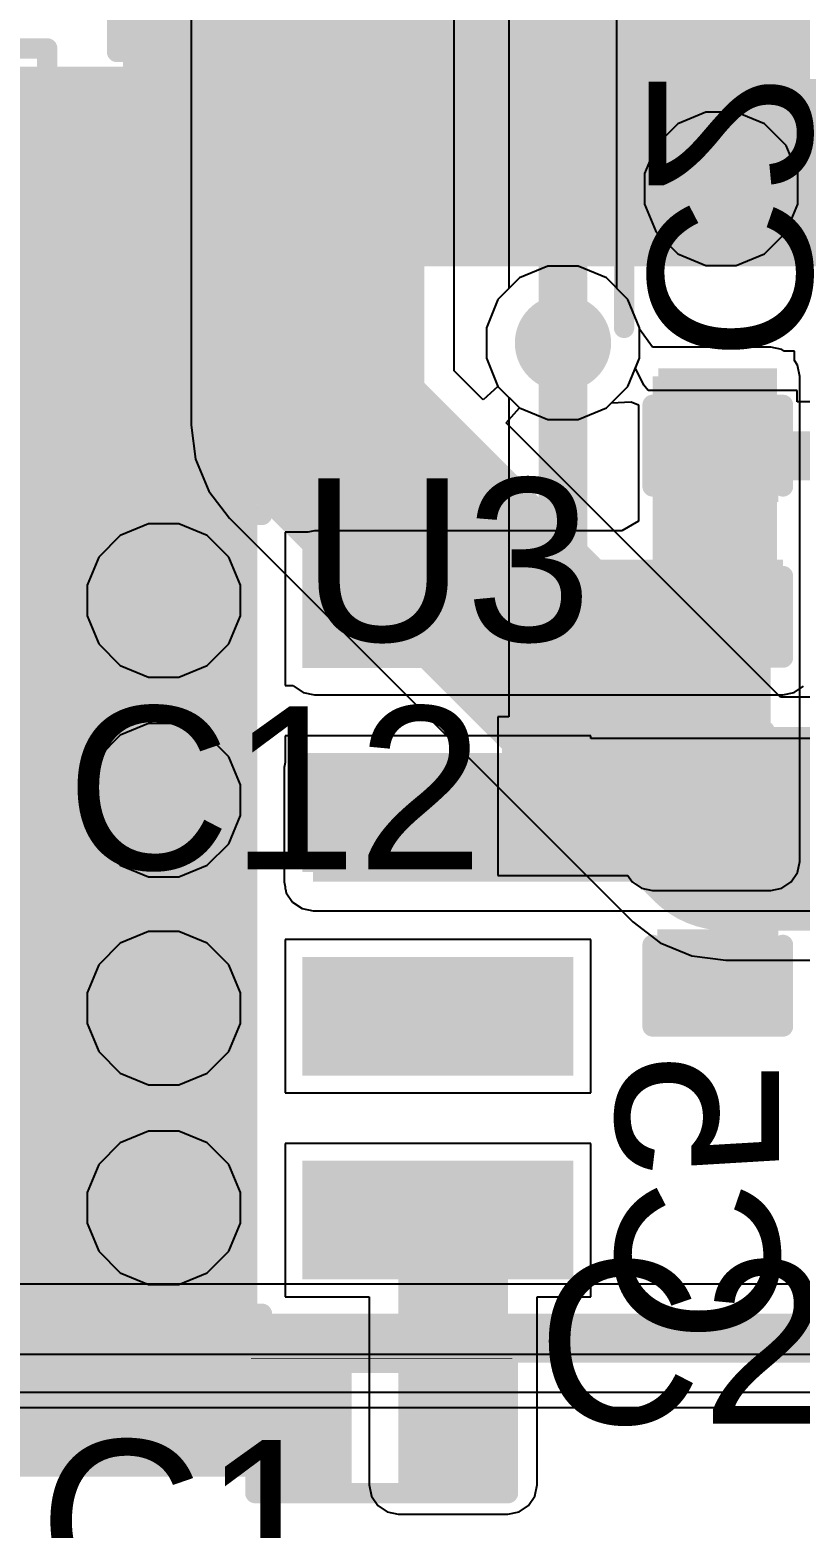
# Model space of a CAD drawing. Header units: inches. Extents: x 0 to 5376, y 0 to 5416.
# Drawn here: x 10.04 to 14.84, y 21.73 to 31.06 of the extents above; entities that cross this region are included whole.
import ezdxf

# ---------------------------------------------------------------- set-up
doc = ezdxf.new("R2010")
doc.units = ezdxf.units.IN
for name, color, linetype in [('Bottom Layer', 5, 'Continuous'), ('Bottom Overlay', 54, 'Continuous'), ('Bottom Paste', 16, 'Continuous'), ('Bottom Solder', 6, 'Continuous'), ('Layer 1', 16, 'Continuous'), ('Layer 2', 76, 'Continuous'), ('Top Layer', 1, 'Continuous'), ('Top Overlay', 2, 'Continuous'), ('Top Paste', 8, 'Continuous'), ('Top Solder', 216, 'Continuous'), ('Via Holes', 16, 'Continuous')]:
    doc.layers.add(name, color=color, linetype=linetype)
doc.styles.add('Arial', font='', dxfattribs={"height": 0.2})
doc.styles.get('Arial').set_extended_font_data('Arial')

msp = doc.modelspace()

# ---------------------------------------------------------------- hatches: boundary and pattern name
at = {"layer": 'Bottom Layer'}
for points in [[(11.4554, 30.8356), (8.382, 30.8356), (8.382, 22.0472), (11.4554, 22.0472)], [(8.8338, 30.441), (11.3338, 30.441), (11.3338, 28.741), (8.8338, 28.741)], [(14.6431, 28.1813), (14.0081, 28.1813), (14.0081, 28.6385), (14.6431, 28.6385)], [(13.3556, 27.1574), (11.8056, 27.1574), (11.8056, 27.7574), (13.3556, 27.7574)], [(14.732, 27.1018), (14.732, 27.7622), (11.811, 27.7622), (11.811, 27.1018)], [(14.6431, 27.2415), (14.0081, 27.2415), (14.0081, 27.6987), (14.6431, 27.6987)], [(11.0241, 24.4089), (8.7371, 24.4089), (8.7371, 26.6959), (11.0241, 26.6959)], [(17.8562, 25.7556), (17.8562, 26.4668), (11.8029, 26.4668), (11.8029, 25.7556)], [(13.3556, 25.8874), (11.8056, 25.8874), (11.8056, 26.4874), (13.3556, 26.4874)], [(14.0081, 26.3398), (14.6431, 26.3398), (14.6431, 25.8826), (14.0081, 25.8826)], [(14.0081, 25.4), (14.6431, 25.4), (14.6431, 24.9428), (14.0081, 24.9428)], [(13.3556, 24.6174), (11.8056, 24.6174), (11.8056, 25.2174), (13.3556, 25.2174)], [(13.3556, 23.3474), (11.8056, 23.3474), (11.8056, 23.9474), (13.3556, 23.9474)], [(13.0175, 23.886), (12.3338, 23.886), (12.3338, 21.9964), (13.0175, 21.9964)], [(12.0142, 22.7584), (10.922, 22.7584), (10.922, 22.0472), (12.0142, 22.0472)], [(11.9888, 22.6695), (11.9888, 22.0345), (11.5316, 22.0345), (11.5316, 22.6695)], [(12.9286, 22.6695), (12.9286, 22.0345), (12.4714, 22.0345), (12.4714, 22.6695)]]:
    msp.add_hatch(color=5, dxfattribs=at).paths.add_polyline_path(points)
h = msp.add_hatch(color=5, dxfattribs=at)
edge = h.paths.add_edge_path()
edge.add_arc((14.3462, 30.0736), 0.3, 0, 360)
h = msp.add_hatch(color=5, dxfattribs=at)
edge = h.paths.add_edge_path()
edge.add_arc((13.3604, 29.1132), 0.3, 0, 360)
h = msp.add_hatch(color=5, dxfattribs=at)
edge = h.paths.add_edge_path()
edge.add_arc((10.8712, 27.5082), 0.3, 0, 360)
h = msp.add_hatch(color=5, dxfattribs=at)
edge = h.paths.add_edge_path()
edge.add_arc((10.8712, 26.2636), 0.3, 0, 360)
h = msp.add_hatch(color=5, dxfattribs=at)
edge = h.paths.add_edge_path()
edge.add_arc((10.8712, 24.9682), 0.3, 0, 360)
h = msp.add_hatch(color=5, dxfattribs=at)
edge = h.paths.add_edge_path()
edge.add_arc((10.8712, 23.7236), 0.3, 0, 360)
at = {"layer": 'Bottom Paste'}
for points in [[(8.8338, 30.441), (11.3338, 30.441), (11.3338, 28.741), (8.8338, 28.741)], [(14.6431, 28.1813), (14.0081, 28.1813), (14.0081, 28.6385), (14.6431, 28.6385)], [(13.3556, 27.1574), (11.8056, 27.1574), (11.8056, 27.7574), (13.3556, 27.7574)], [(14.6431, 27.2415), (14.0081, 27.2415), (14.0081, 27.6987), (14.6431, 27.6987)], [(11.0241, 24.4089), (8.7371, 24.4089), (8.7371, 26.6959), (11.0241, 26.6959)], [(13.3556, 25.8874), (11.8056, 25.8874), (11.8056, 26.4874), (13.3556, 26.4874)], [(14.0081, 26.3398), (14.6431, 26.3398), (14.6431, 25.8826), (14.0081, 25.8826)], [(14.0081, 25.4), (14.6431, 25.4), (14.6431, 24.9428), (14.0081, 24.9428)], [(13.3556, 24.6174), (11.8056, 24.6174), (11.8056, 25.2174), (13.3556, 25.2174)], [(13.3556, 23.3474), (11.8056, 23.3474), (11.8056, 23.9474), (13.3556, 23.9474)], [(11.9888, 22.6695), (11.9888, 22.0345), (11.5316, 22.0345), (11.5316, 22.6695)], [(12.9286, 22.6695), (12.9286, 22.0345), (12.4714, 22.0345), (12.4714, 22.6695)]]:
    msp.add_hatch(color=16, dxfattribs=at).paths.add_polyline_path(points)
at = {"layer": 'Bottom Solder'}
for points in [[(8.7322, 30.5426), (11.4354, 30.5426), (11.4354, 28.6394), (8.7322, 28.6394)], [(14.7031, 28.1213), (13.9481, 28.1213), (13.9481, 28.6985), (14.7031, 28.6985)], [(13.4256, 27.0874), (11.7356, 27.0874), (11.7356, 27.8274), (13.4256, 27.8274)], [(14.7031, 27.1815), (13.9481, 27.1815), (13.9481, 27.7587), (14.7031, 27.7587)], [(11.0941, 24.3389), (8.6671, 24.3389), (8.6671, 26.7659), (11.0941, 26.7659)], [(13.4256, 25.8174), (11.7356, 25.8174), (11.7356, 26.5574), (13.4256, 26.5574)], [(13.9481, 26.3998), (14.7031, 26.3998), (14.7031, 25.8226), (13.9481, 25.8226)], [(13.9481, 25.46), (14.7031, 25.46), (14.7031, 24.8828), (13.9481, 24.8828)], [(13.4256, 24.5474), (11.7356, 24.5474), (11.7356, 25.2874), (13.4256, 25.2874)], [(13.4256, 23.2774), (11.7356, 23.2774), (11.7356, 24.0174), (13.4256, 24.0174)], [(12.0438, 22.7245), (12.0438, 21.9795), (11.4766, 21.9795), (11.4766, 22.7245)], [(12.9836, 22.7245), (12.9836, 21.9795), (12.4164, 21.9795), (12.4164, 22.7245)]]:
    msp.add_hatch(color=6, dxfattribs=at).paths.add_polyline_path(points)
at = {"layer": 'Layer 1'}
h = msp.add_hatch(color=16, dxfattribs=at)
edge = h.paths.add_edge_path()
edge.add_arc((14.3462, 30.0736), 0.3, 0, 360)
h = msp.add_hatch(color=16, dxfattribs=at)
edge = h.paths.add_edge_path()
edge.add_arc((13.3604, 29.1132), 0.3, 0, 360)
h = msp.add_hatch(color=16, dxfattribs=at)
edge = h.paths.add_edge_path()
edge.add_arc((10.8712, 27.5082), 0.3, 0, 360)
h = msp.add_hatch(color=16, dxfattribs=at)
edge = h.paths.add_edge_path()
edge.add_arc((10.8712, 26.2636), 0.3, 0, 360)
h = msp.add_hatch(color=16, dxfattribs=at)
edge = h.paths.add_edge_path()
edge.add_arc((10.8712, 24.9682), 0.3, 0, 360)
h = msp.add_hatch(color=16, dxfattribs=at)
edge = h.paths.add_edge_path()
edge.add_arc((10.8712, 23.7236), 0.3, 0, 360)
at = {"layer": 'Layer 2'}
h = msp.add_hatch(color=76, dxfattribs=at)
edge = h.paths.add_edge_path()
edge.add_arc((14.3462, 30.0736), 0.3, 0, 360)
h = msp.add_hatch(color=76, dxfattribs=at)
edge = h.paths.add_edge_path()
edge.add_arc((13.3604, 29.1132), 0.3, 0, 360)
h = msp.add_hatch(color=76, dxfattribs=at)
edge = h.paths.add_edge_path()
edge.add_arc((10.8712, 27.5082), 0.3, 0, 360)
h = msp.add_hatch(color=76, dxfattribs=at)
edge = h.paths.add_edge_path()
edge.add_arc((10.8712, 26.2636), 0.3, 0, 360)
h = msp.add_hatch(color=76, dxfattribs=at)
edge = h.paths.add_edge_path()
edge.add_arc((10.8712, 24.9682), 0.3, 0, 360)
h = msp.add_hatch(color=76, dxfattribs=at)
edge = h.paths.add_edge_path()
edge.add_arc((10.8712, 23.7236), 0.3, 0, 360)
at = {"layer": 'Top Layer'}
for points in [[(19.9136, 29.591), (19.9136, 32.3088), (10.6172, 32.3088), (10.6172, 29.591)], [(12.788, 32.238), (12.788, 29.738), (11.088, 29.738), (11.088, 32.238)], [(14.6558, 25.8826), (14.6558, 28.9052), (13.9192, 28.9052), (13.9192, 25.8826)], [(14.0256, 27.3352), (14.0256, 28.8852), (14.6256, 28.8852), (14.6256, 27.3352)], [(13.1318, 25.9715), (13.1318, 26.6065), (13.589, 26.6065), (13.589, 25.9715)], [(14.0716, 25.9715), (14.0716, 26.6065), (14.5288, 26.6065), (14.5288, 25.9715)]]:
    msp.add_hatch(color=1, dxfattribs=at).paths.add_polyline_path(points)
h = msp.add_hatch(color=1, dxfattribs=at)
edge = h.paths.add_edge_path()
edge.add_arc((14.3462, 30.0736), 0.3, 0, 360)
h = msp.add_hatch(color=1, dxfattribs=at)
edge = h.paths.add_edge_path()
edge.add_arc((13.3604, 29.1132), 0.3, 0, 360)
h = msp.add_hatch(color=1, dxfattribs=at)
edge = h.paths.add_edge_path()
edge.add_arc((10.8712, 27.5082), 0.3, 0, 360)
h = msp.add_hatch(color=1, dxfattribs=at)
edge = h.paths.add_edge_path()
edge.add_arc((10.8712, 26.2636), 0.3, 0, 360)
h = msp.add_hatch(color=1, dxfattribs=at)
edge = h.paths.add_edge_path()
edge.add_arc((10.8712, 24.9682), 0.3, 0, 360)
h = msp.add_hatch(color=1, dxfattribs=at)
edge = h.paths.add_edge_path()
edge.add_arc((10.8712, 23.7236), 0.3, 0, 360)
at = {"layer": 'Top Paste'}
for points in [[(12.788, 32.238), (12.788, 29.738), (11.088, 29.738), (11.088, 32.238)], [(14.0256, 27.3352), (14.0256, 28.8852), (14.6256, 28.8852), (14.6256, 27.3352)], [(13.1318, 25.9715), (13.1318, 26.6065), (13.589, 26.6065), (13.589, 25.9715)], [(14.0716, 25.9715), (14.0716, 26.6065), (14.5288, 26.6065), (14.5288, 25.9715)]]:
    msp.add_hatch(color=8, dxfattribs=at).paths.add_polyline_path(points)
at = {"layer": 'Top Solder'}
for points in [[(12.8896, 32.3396), (12.8896, 29.6364), (10.9864, 29.6364), (10.9864, 32.3396)], [(13.9556, 27.2652), (13.9556, 28.9552), (14.6956, 28.9552), (14.6956, 27.2652)], [(13.0718, 25.9115), (13.0718, 26.6665), (13.649, 26.6665), (13.649, 25.9115)], [(14.0116, 25.9115), (14.0116, 26.6665), (14.5888, 26.6665), (14.5888, 25.9115)]]:
    msp.add_hatch(color=216, dxfattribs=at).paths.add_polyline_path(points)
at = {"layer": 'Via Holes'}
h = msp.add_hatch(color=7, dxfattribs=at)
edge = h.paths.add_edge_path()
edge.add_arc((14.3462, 30.0736), 0.15, 0, 360)
h = msp.add_hatch(color=7, dxfattribs=at)
edge = h.paths.add_edge_path()
edge.add_arc((13.3604, 29.1132), 0.15, 0, 360)
h = msp.add_hatch(color=7, dxfattribs=at)
edge = h.paths.add_edge_path()
edge.add_arc((10.8712, 27.5082), 0.15, 0, 360)
h = msp.add_hatch(color=7, dxfattribs=at)
edge = h.paths.add_edge_path()
edge.add_arc((10.8712, 26.2636), 0.15, 0, 360)
h = msp.add_hatch(color=7, dxfattribs=at)
edge = h.paths.add_edge_path()
edge.add_arc((10.8712, 24.9682), 0.15, 0, 360)
h = msp.add_hatch(color=7, dxfattribs=at)
edge = h.paths.add_edge_path()
edge.add_arc((10.8712, 23.7236), 0.15, 0, 360)

# ---------------------------------------------------------------- linework, layer by layer
at = {"layer": 'Bottom Layer'}
for p, q in [((13.0897, 29.5183), (12.9553, 29.3839)), ((13.2654, 29.591), (13.0897, 29.5183)), ((13.4554, 29.591), (13.2654, 29.591)), ((13.6311, 29.5183), (13.4554, 29.591)), ((13.7655, 29.3839), (13.6311, 29.5183)), ((12.9553, 29.3839), (12.8826, 29.2082)), ((13.8382, 29.2082), (13.7655, 29.3839)), ((12.8826, 29.2082), (12.8826, 29.0182)), ((13.8382, 29.0182), (13.8382, 29.2082)), ((12.8826, 29.0182), (12.9553, 28.8425)), ((13.8123, 28.9557), (13.8382, 29.0182)), ((13.8653, 28.8508), (13.8123, 28.9557)), ((13.8921, 28.8163), (13.8653, 28.8508)), ((12.9553, 28.8425), (13.0897, 28.7081)), ((13.9206, 28.8163), (13.8921, 28.8163)), ((14.8209, 28.8163), (13.9206, 28.8163)), ((14.8209, 28.7466), (14.8209, 28.8163)), ((13.0897, 28.7081), (13.2654, 28.6354)), ((13.4554, 28.6354), (13.6311, 28.7081)), ((13.6311, 28.7081), (13.6625, 28.7395)), ((13.6625, 28.7395), (13.7856, 28.7463)), ((13.7856, 28.7463), (13.7856, 28.7463)), ((13.7856, 28.7463), (13.7856, 28.7463)), ((13.7856, 28.7463), (13.7856, 28.7463)), ((13.7856, 28.7463), (13.8303, 28.7278)), ((13.8303, 28.7278), (13.8303, 28.7164)), ((13.8303, 28.7164), (13.8303, 28.7164)), ((13.8303, 28.7164), (13.8303, 28.7149)), ((13.8303, 28.7149), (13.8303, 28.0035)), ((16.7815, 28.7466), (14.8209, 28.7466)), ((13.2654, 28.6354), (13.4554, 28.6354)), ((11.7694, 27.9352), (11.6278, 27.9352)), ((11.6278, 27.9352), (11.6278, 26.9796)), ((11.811, 27.9435), (11.7694, 27.9352)), ((13.7282, 27.9435), (11.811, 27.9435)), ((13.8303, 28.0035), (13.7282, 27.9435)), ((11.6278, 26.9796), (11.6788, 26.9796)), ((11.6788, 26.9796), (11.6828, 26.9736)), ((11.6828, 26.9736), (11.7416, 26.9343)), ((11.7416, 26.9343), (11.811, 26.9205)), ((11.811, 26.9205), (14.732, 26.9205)), ((14.732, 26.9205), (14.8014, 26.9343)), ((14.8014, 26.9343), (14.8602, 26.9736)), ((13.5334, 26.6652), (11.6278, 26.6652)), ((11.6278, 26.6652), (11.6278, 26.498)), ((13.5334, 26.6481), (13.5334, 26.6652)), ((17.7689, 26.6481), (13.5334, 26.6481)), ((11.6278, 26.498), (11.6216, 26.4668)), ((11.6216, 26.4668), (11.6216, 25.7556)), ((11.6216, 25.7556), (11.6278, 25.7244)), ((11.6278, 25.7244), (11.6278, 25.7096)), ((11.6278, 25.7096), (11.6307, 25.7096)), ((11.6307, 25.7096), (11.6354, 25.6862)), ((11.6354, 25.6862), (11.6747, 25.6274)), ((11.6747, 25.6274), (11.7335, 25.5881)), ((11.7335, 25.5881), (11.8029, 25.5743)), ((11.8029, 25.5743), (17.8562, 25.5743)), ((13.5334, 25.3952), (11.6278, 25.3952)), ((11.6278, 25.3952), (11.6278, 24.4396)), ((13.5334, 24.4396), (13.5334, 25.3952)), ((11.6278, 24.4396), (13.5334, 24.4396)), ((13.5334, 24.1252), (11.6278, 24.1252)), ((11.6278, 24.1252), (11.6278, 23.1696)), ((13.5334, 23.1696), (13.5334, 24.1252)), ((11.6278, 23.1696), (12.1525, 23.1696)), ((12.1525, 23.1696), (12.1525, 21.9964)), ((13.1988, 21.9964), (13.1988, 23.1696)), ((13.1988, 23.1696), (13.5334, 23.1696)), ((12.1525, 21.9964), (12.1663, 21.927)), ((13.185, 21.927), (13.1988, 21.9964)), ((12.1663, 21.927), (12.2056, 21.8682)), ((12.2056, 21.8682), (12.2644, 21.8289)), ((13.0869, 21.8289), (13.1457, 21.8682)), ((13.1457, 21.8682), (13.185, 21.927)), ((12.2644, 21.8289), (12.3338, 21.8151)), ((12.3338, 21.8151), (13.0175, 21.8151)), ((13.0175, 21.8151), (13.0869, 21.8289))]:
    msp.add_line(p, q, dxfattribs=at)
msp.add_lwpolyline([(14.3256, 28.4099, 0.3048, 0.3048, 0), (16.7815, 28.4099, 0.3048, 0.3048, 0)], format="xyseb", dxfattribs=at)
msp.add_lwpolyline([(14.2494, 28.4099, 0.1524, 0.1524, 1), (14.4018, 28.4099, 0.1524, 0.1524, 1)], format="xyseb", close=True, dxfattribs=at)
at = {"layer": 'Bottom Overlay'}
for points in [[(5.4257, 30.9487, 0.127, 0.127, 0), (10.145, 30.9487, 0.127, 0.127, 0)], [(10.145, 30.6032, 0.127, 0.127, 0), (10.145, 30.9487, 0.127, 0.127, 0)], [(13.9192, 28.7274, 0.127, 0.127, 0), (14.732, 28.7274, 0.127, 0.127, 0)], [(13.9192, 28.2194, 0.127, 0.127, 0), (13.9192, 28.7274, 0.127, 0.127, 0)], [(14.732, 28.2194, 0.127, 0.127, 0), (14.732, 28.7274, 0.127, 0.127, 0)], [(10.145, 28.2333, 0.127, 0.127, 0), (10.145, 28.5788, 0.127, 0.127, 0)], [(5.4257, 28.2333, 0.127, 0.127, 0), (10.145, 28.2333, 0.127, 0.127, 0)], [(7.9784, 28.0416, 0.127, 0.127, 0), (11.4836, 28.0416, 0.127, 0.127, 0)], [(13.517, 27.4708, 0.127, 0.127, 0), (13.644, 27.5978, 0.127, 0.127, 0)], [(13.644, 27.3438, 0.127, 0.127, 0), (13.644, 27.5978, 0.127, 0.127, 0)], [(13.9192, 27.1526, 0.127, 0.127, 0), (13.9192, 27.6606, 0.127, 0.127, 0)], [(14.732, 27.1526, 0.127, 0.127, 0), (14.732, 27.6606, 0.127, 0.127, 0)], [(13.517, 27.4708, 0.127, 0.127, 0), (13.644, 27.3438, 0.127, 0.127, 0)], [(13.9192, 27.1526, 0.127, 0.127, 0), (14.732, 27.1526, 0.127, 0.127, 0)], [(13.9192, 26.4287, 0.127, 0.127, 0), (14.732, 26.4287, 0.127, 0.127, 0)], [(13.9192, 25.9207, 0.127, 0.127, 0), (13.9192, 26.4287, 0.127, 0.127, 0)], [(14.732, 25.9207, 0.127, 0.127, 0), (14.732, 26.4287, 0.127, 0.127, 0)], [(13.9192, 24.8539, 0.127, 0.127, 0), (13.9192, 25.3619, 0.127, 0.127, 0)], [(14.732, 24.8539, 0.127, 0.127, 0), (14.732, 25.3619, 0.127, 0.127, 0)], [(13.9192, 24.8539, 0.127, 0.127, 0), (14.732, 24.8539, 0.127, 0.127, 0)], [(7.9784, 23.0632, 0.127, 0.127, 0), (11.4836, 23.0632, 0.127, 0.127, 0)], [(11.4427, 21.9456, 0.127, 0.127, 0), (11.4427, 22.7584, 0.127, 0.127, 0)], [(11.4427, 22.7584, 0.127, 0.127, 0), (13.0175, 22.7584, 0.127, 0.127, 0)], [(11.4173, 22.7838, 0.00323, 0.00323, 0), (13.0429, 22.7838, 0.00323, 0.00323, 0)], [(13.0175, 21.9456, 0.127, 0.127, 0), (13.0175, 22.7584, 0.127, 0.127, 0)], [(11.4427, 21.9456, 0.127, 0.127, 0), (13.0175, 21.9456, 0.127, 0.127, 0)]]:
    msp.add_lwpolyline(points, format="xyseb", dxfattribs=at)
for points in [[(10.1133, 30.9487, 0.0635, 0.0635, 1), (10.1768, 30.9487, 0.0635, 0.0635, 1)], [(10.1133, 30.9487, 0.0635, 0.0635, 1), (10.1768, 30.9487, 0.0635, 0.0635, 1)], [(10.1133, 30.6032, 0.0635, 0.0635, 1), (10.1768, 30.6032, 0.0635, 0.0635, 1)], [(13.8874, 28.7274, 0.0635, 0.0635, 1), (13.951, 28.7274, 0.0635, 0.0635, 1)], [(13.8874, 28.7274, 0.0635, 0.0635, 1), (13.951, 28.7274, 0.0635, 0.0635, 1)], [(14.7003, 28.7274, 0.0635, 0.0635, 1), (14.7637, 28.7274, 0.0635, 0.0635, 1)], [(14.7003, 28.7274, 0.0635, 0.0635, 1), (14.7637, 28.7274, 0.0635, 0.0635, 1)], [(10.1133, 28.5788, 0.0635, 0.0635, 1), (10.1768, 28.5788, 0.0635, 0.0635, 1)], [(10.1133, 28.2333, 0.0635, 0.0635, 1), (10.1768, 28.2333, 0.0635, 0.0635, 1)], [(10.1133, 28.2333, 0.0635, 0.0635, 1), (10.1768, 28.2333, 0.0635, 0.0635, 1)], [(13.8874, 28.2194, 0.0635, 0.0635, 1), (13.951, 28.2194, 0.0635, 0.0635, 1)], [(14.7003, 28.2194, 0.0635, 0.0635, 1), (14.7637, 28.2194, 0.0635, 0.0635, 1)], [(11.4518, 28.0416, 0.0635, 0.0635, 1), (11.5153, 28.0416, 0.0635, 0.0635, 1)], [(13.6122, 27.5978, 0.0635, 0.0635, 1), (13.6757, 27.5978, 0.0635, 0.0635, 1)], [(13.6122, 27.5978, 0.0635, 0.0635, 1), (13.6757, 27.5978, 0.0635, 0.0635, 1)], [(13.8874, 27.6606, 0.0635, 0.0635, 1), (13.951, 27.6606, 0.0635, 0.0635, 1)], [(14.7003, 27.6606, 0.0635, 0.0635, 1), (14.7637, 27.6606, 0.0635, 0.0635, 1)], [(13.4852, 27.4708, 0.0635, 0.0635, 1), (13.5487, 27.4708, 0.0635, 0.0635, 1)], [(13.4852, 27.4708, 0.0635, 0.0635, 1), (13.5487, 27.4708, 0.0635, 0.0635, 1)], [(13.6122, 27.3438, 0.0635, 0.0635, 1), (13.6757, 27.3438, 0.0635, 0.0635, 1)], [(13.6122, 27.3438, 0.0635, 0.0635, 1), (13.6757, 27.3438, 0.0635, 0.0635, 1)], [(13.8874, 27.1526, 0.0635, 0.0635, 1), (13.951, 27.1526, 0.0635, 0.0635, 1)], [(13.8874, 27.1526, 0.0635, 0.0635, 1), (13.951, 27.1526, 0.0635, 0.0635, 1)], [(14.7003, 27.1526, 0.0635, 0.0635, 1), (14.7637, 27.1526, 0.0635, 0.0635, 1)], [(14.7003, 27.1526, 0.0635, 0.0635, 1), (14.7637, 27.1526, 0.0635, 0.0635, 1)], [(13.8874, 26.4287, 0.0635, 0.0635, 1), (13.951, 26.4287, 0.0635, 0.0635, 1)], [(13.8874, 26.4287, 0.0635, 0.0635, 1), (13.951, 26.4287, 0.0635, 0.0635, 1)], [(14.7003, 26.4287, 0.0635, 0.0635, 1), (14.7637, 26.4287, 0.0635, 0.0635, 1)], [(14.7003, 26.4287, 0.0635, 0.0635, 1), (14.7637, 26.4287, 0.0635, 0.0635, 1)], [(13.8874, 25.9207, 0.0635, 0.0635, 1), (13.951, 25.9207, 0.0635, 0.0635, 1)], [(14.7003, 25.9207, 0.0635, 0.0635, 1), (14.7637, 25.9207, 0.0635, 0.0635, 1)], [(13.8874, 25.3619, 0.0635, 0.0635, 1), (13.951, 25.3619, 0.0635, 0.0635, 1)], [(14.7003, 25.3619, 0.0635, 0.0635, 1), (14.7637, 25.3619, 0.0635, 0.0635, 1)], [(13.8874, 24.8539, 0.0635, 0.0635, 1), (13.951, 24.8539, 0.0635, 0.0635, 1)], [(13.8874, 24.8539, 0.0635, 0.0635, 1), (13.951, 24.8539, 0.0635, 0.0635, 1)], [(14.7003, 24.8539, 0.0635, 0.0635, 1), (14.7637, 24.8539, 0.0635, 0.0635, 1)], [(14.7003, 24.8539, 0.0635, 0.0635, 1), (14.7637, 24.8539, 0.0635, 0.0635, 1)], [(11.4518, 23.0632, 0.0635, 0.0635, 1), (11.5153, 23.0632, 0.0635, 0.0635, 1)], [(11.4109, 22.7584, 0.0635, 0.0635, 1), (11.4744, 22.7584, 0.0635, 0.0635, 1)], [(11.4109, 22.7584, 0.0635, 0.0635, 1), (11.4744, 22.7584, 0.0635, 0.0635, 1)], [(11.4165, 22.7838, 0.00161, 0.00161, 1), (11.4181, 22.7838, 0.00161, 0.00161, 1)], [(12.9857, 22.7584, 0.0635, 0.0635, 1), (13.0493, 22.7584, 0.0635, 0.0635, 1)], [(12.9857, 22.7584, 0.0635, 0.0635, 1), (13.0493, 22.7584, 0.0635, 0.0635, 1)], [(13.0421, 22.7838, 0.00161, 0.00161, 1), (13.0437, 22.7838, 0.00161, 0.00161, 1)], [(11.4109, 21.9456, 0.0635, 0.0635, 1), (11.4744, 21.9456, 0.0635, 0.0635, 1)], [(11.4109, 21.9456, 0.0635, 0.0635, 1), (11.4744, 21.9456, 0.0635, 0.0635, 1)], [(12.9857, 21.9456, 0.0635, 0.0635, 1), (13.0493, 21.9456, 0.0635, 0.0635, 1)], [(12.9857, 21.9456, 0.0635, 0.0635, 1), (13.0493, 21.9456, 0.0635, 0.0635, 1)]]:
    msp.add_lwpolyline(points, format="xyseb", close=True, dxfattribs=at)
at = {"layer": 'Layer 1'}
for p, q in [((12.6816, 28.94), (12.6816, 43.5356)), ((11.042, 42.7158), (11.042, 28.6004)), ((13.0897, 29.5183), (12.9553, 29.3839)), ((13.2654, 29.591), (13.0897, 29.5183)), ((13.4554, 29.591), (13.2654, 29.591)), ((13.6311, 29.5183), (13.4554, 29.591)), ((13.7655, 29.3839), (13.6311, 29.5183)), ((12.9553, 29.3839), (12.8826, 29.2082)), ((13.8382, 29.2082), (13.7655, 29.3839)), ((12.8826, 29.2082), (12.8826, 29.0182)), ((13.8382, 29.0182), (13.8382, 29.2082)), ((12.8826, 29.0182), (12.9553, 28.8426)), ((13.7655, 28.8425), (13.8382, 29.0182)), ((12.8632, 28.7584), (12.6816, 28.94)), ((12.9553, 28.8426), (12.8632, 28.7584)), ((13.6311, 28.7081), (13.7655, 28.8425)), ((13.0056, 28.616), (13.0898, 28.7081)), ((13.0898, 28.7081), (13.2654, 28.6354)), ((13.4554, 28.6354), (13.6311, 28.7081)), ((11.042, 28.6004), (11.0699, 28.3882)), ((14.716, 26.9056), (13.0056, 28.616)), ((13.2654, 28.6354), (13.4554, 28.6354)), ((11.0699, 28.3882), (11.1518, 28.1905)), ((11.1518, 28.1905), (11.2821, 28.0207)), ((11.2821, 28.0207), (13.7967, 25.5061)), ((17.5006, 26.9056), (14.716, 26.9056)), ((13.7967, 25.5061), (13.9665, 25.3758)), ((13.9665, 25.3758), (14.1642, 25.2939)), ((14.1642, 25.2939), (14.3764, 25.266)), ((14.3764, 25.266), (17.5006, 25.266)), ((17.8183, 23.2475), (4.4264, 23.2475)), ((3.1496, 22.5741), (17.9578, 22.5741))]:
    msp.add_line(p, q, dxfattribs=at)
for points in [[(11.8618, 28.6004, 1.27, 1.27, 0), (11.8618, 43.5356, 1.27, 1.27, 0)], [(11.8618, 28.6004, 1.27, 1.27, 0), (14.3764, 26.0858, 1.27, 1.27, 0)], [(14.3764, 26.0858, 1.27, 1.27, 0), (17.5006, 26.0858, 1.27, 1.27, 0)], [(3.1496, 22.9108, 0.3048, 0.3048, 0), (17.9578, 22.9108, 0.3048, 0.3048, 0)]]:
    msp.add_lwpolyline(points, format="xyseb", dxfattribs=at)
for points in [[(11.5443, 28.6004, 0.635, 0.635, 1), (12.1793, 28.6004, 0.635, 0.635, 1)], [(11.5443, 28.6004, 0.635, 0.635, 1), (12.1793, 28.6004, 0.635, 0.635, 1)], [(14.0589, 26.0858, 0.635, 0.635, 1), (14.6939, 26.0858, 0.635, 0.635, 1)], [(14.0589, 26.0858, 0.635, 0.635, 1), (14.6939, 26.0858, 0.635, 0.635, 1)]]:
    msp.add_lwpolyline(points, format="xyseb", close=True, dxfattribs=at)
at = {"layer": 'Layer 2'}
for p, q in [((13.0237, 33.8884), (13.0237, 29.4522)), ((13.6971, 29.4522), (13.6971, 33.7489)), ((14.2512, 30.5514), (14.0755, 30.4787)), ((14.4412, 30.5514), (14.2512, 30.5514)), ((14.6169, 30.4787), (14.4412, 30.5514)), ((14.0755, 30.4787), (13.9411, 30.3443)), ((14.7513, 30.3443), (14.6169, 30.4787)), ((13.9411, 30.3443), (13.8684, 30.1686)), ((14.824, 30.1686), (14.7513, 30.3443)), ((13.8684, 30.1686), (13.8684, 29.9786)), ((14.824, 29.9786), (14.824, 30.1686)), ((13.8684, 29.9786), (13.9411, 29.8029)), ((14.7513, 29.8029), (14.824, 29.9786)), ((13.9411, 29.8029), (14.0755, 29.6685)), ((14.6169, 29.6685), (14.7513, 29.8029)), ((14.0755, 29.6685), (14.2512, 29.5958)), ((14.2512, 29.5958), (14.4412, 29.5958)), ((14.4412, 29.5958), (14.6169, 29.6685)), ((13.0237, 29.4522), (12.9553, 29.3839)), ((13.7655, 29.3839), (13.6971, 29.4522)), ((12.9553, 29.3839), (12.8826, 29.2082)), ((13.8382, 29.2082), (13.7655, 29.3839)), ((12.8826, 29.2082), (12.8826, 29.0182)), ((13.8382, 29.0182), (13.8382, 29.2082)), ((12.8826, 29.0182), (12.9553, 28.8425)), ((13.7655, 28.8425), (13.8382, 29.0182)), ((12.9553, 28.8425), (13.0897, 28.7081)), ((13.6311, 28.7081), (13.7655, 28.8425)), ((13.0897, 28.7081), (13.2654, 28.6354)), ((13.4554, 28.6354), (13.6311, 28.7081)), ((13.2654, 28.6354), (13.4554, 28.6354)), ((10.7762, 27.986), (10.6005, 27.9133)), ((10.9662, 27.986), (10.7762, 27.986)), ((11.1419, 27.9133), (10.9662, 27.986)), ((10.6005, 27.9133), (10.4661, 27.7789)), ((11.2763, 27.7789), (11.1419, 27.9133)), ((10.4661, 27.7789), (10.3934, 27.6032)), ((11.349, 27.6032), (11.2763, 27.7789)), ((10.3934, 27.6032), (10.3934, 27.4132)), ((11.349, 27.4132), (11.349, 27.6032)), ((10.3934, 27.4132), (10.4661, 27.2375)), ((11.2763, 27.2375), (11.349, 27.4132)), ((10.4661, 27.2375), (10.6005, 27.1031)), ((11.1419, 27.1031), (11.2763, 27.2375)), ((10.6005, 27.1031), (10.7762, 27.0304)), ((10.9662, 27.0304), (11.1419, 27.1031)), ((10.7762, 27.0304), (10.9662, 27.0304)), ((10.7762, 26.7414), (10.6005, 26.6687)), ((10.9662, 26.7414), (10.7762, 26.7414)), ((11.1419, 26.6687), (10.9662, 26.7414)), ((10.6005, 26.6687), (10.4661, 26.5343)), ((11.2763, 26.5343), (11.1419, 26.6687)), ((10.4661, 26.5343), (10.3934, 26.3586)), ((11.349, 26.3586), (11.2763, 26.5343)), ((10.3934, 26.3586), (10.3934, 26.1686)), ((11.349, 26.1686), (11.349, 26.3586)), ((10.3934, 26.1686), (10.4661, 25.9929)), ((11.2763, 25.9929), (11.349, 26.1686)), ((10.4661, 25.9929), (10.6005, 25.8585)), ((11.1419, 25.8585), (11.2763, 25.9929)), ((10.6005, 25.8585), (10.7762, 25.7858)), ((10.7762, 25.7858), (10.9662, 25.7858)), ((10.9662, 25.7858), (11.1419, 25.8585)), ((10.7762, 25.446), (10.6005, 25.3733)), ((10.9662, 25.446), (10.7762, 25.446)), ((11.1419, 25.3733), (10.9662, 25.446)), ((10.6005, 25.3733), (10.4661, 25.2389)), ((11.2763, 25.2389), (11.1419, 25.3733)), ((10.4661, 25.2389), (10.3934, 25.0632)), ((11.349, 25.0632), (11.2763, 25.2389)), ((10.3934, 25.0632), (10.3934, 24.8732)), ((11.349, 24.8732), (11.349, 25.0632)), ((10.3934, 24.8732), (10.4661, 24.6975)), ((11.2763, 24.6975), (11.349, 24.8732)), ((10.4661, 24.6975), (10.6005, 24.5631)), ((11.1419, 24.5631), (11.2763, 24.6975)), ((10.6005, 24.5631), (10.7762, 24.4904)), ((10.9662, 24.4904), (11.1419, 24.5631)), ((10.7762, 24.4904), (10.9662, 24.4904)), ((10.7762, 24.2014), (10.6005, 24.1287)), ((10.9662, 24.2014), (10.7762, 24.2014)), ((11.1419, 24.1287), (10.9662, 24.2014)), ((10.6005, 24.1287), (10.4661, 23.9943)), ((11.2763, 23.9943), (11.1419, 24.1287)), ((10.4661, 23.9943), (10.3934, 23.8186)), ((11.349, 23.8186), (11.2763, 23.9943)), ((10.3934, 23.8186), (10.3934, 23.6286)), ((11.349, 23.6286), (11.349, 23.8186)), ((10.3934, 23.6286), (10.4661, 23.4529)), ((11.2763, 23.4529), (11.349, 23.6286)), ((10.4661, 23.4529), (10.6005, 23.3185)), ((11.1419, 23.3185), (11.2763, 23.4529)), ((10.6005, 23.3185), (10.7762, 23.2458)), ((10.9662, 23.2458), (11.1419, 23.3185)), ((10.7762, 23.2458), (10.9662, 23.2458)), ((19.6596, 22.8092), (0.2589, 22.8092)), ((2.0348, 22.479), (19.8655, 22.479))]:
    msp.add_line(p, q, dxfattribs=at)
msp.add_lwpolyline([(13.3604, 29.1132, 0.3048, 0.3048, 0), (13.3604, 33.8884, 0.3048, 0.3048, 0)], format="xyseb", dxfattribs=at)
msp.add_lwpolyline([(13.2842, 29.1132, 0.1524, 0.1524, 1), (13.4366, 29.1132, 0.1524, 0.1524, 1)], format="xyseb", close=True, dxfattribs=at)
at = {"layer": 'Top Layer'}
for p, q in [((13.0897, 29.5183), (12.9553, 29.3839)), ((13.2654, 29.591), (13.0897, 29.5183)), ((13.4554, 29.591), (13.2654, 29.591)), ((13.6311, 29.5183), (13.4554, 29.591)), ((13.7655, 29.3839), (13.6311, 29.5183)), ((12.9553, 29.3839), (12.8826, 29.2082)), ((13.8382, 29.2082), (13.7655, 29.3839)), ((12.8826, 29.2082), (12.8826, 29.0182)), ((13.8382, 29.1999), (13.8382, 29.2082)), ((13.9192, 29.0865), (13.8382, 29.1999)), ((14.6558, 29.0865), (13.9192, 29.0865)), ((14.7252, 29.0727), (14.6558, 29.0865)), ((14.7397, 29.063), (14.7252, 29.0727)), ((14.8034, 29.063), (14.7397, 29.063)), ((14.8034, 29.0043), (14.8034, 29.063)), ((12.8826, 29.0182), (12.9553, 28.8425)), ((14.8233, 28.9746), (14.8034, 29.0043)), ((14.8371, 28.9052), (14.8233, 28.9746)), ((14.8371, 25.8826), (14.8371, 28.9052)), ((12.9553, 28.8425), (13.0237, 28.7742)), ((13.0237, 28.7742), (13.0237, 26.7843)), ((13.0237, 26.7843), (12.954, 26.7843)), ((12.954, 26.7843), (12.954, 25.7937)), ((14.8233, 25.8132), (14.8371, 25.8826)), ((12.954, 25.7937), (13.7648, 25.7937)), ((13.7648, 25.7937), (13.791, 25.7544)), ((14.784, 25.7544), (14.8233, 25.8132)), ((13.791, 25.7544), (13.8498, 25.7151)), ((13.8498, 25.7151), (13.9192, 25.7013)), ((13.9192, 25.7013), (14.6558, 25.7013)), ((14.6558, 25.7013), (14.7252, 25.7151)), ((14.7252, 25.7151), (14.784, 25.7544))]:
    msp.add_line(p, q, dxfattribs=at)
msp.add_lwpolyline([(13.3604, 26.289, 0.3048, 0.3048, 0), (13.3604, 29.1132, 0.3048, 0.3048, 0)], format="xyseb", dxfattribs=at)
for points in [[(13.2842, 29.1132, 0.1524, 0.1524, 1), (13.4366, 29.1132, 0.1524, 0.1524, 1)], [(13.2842, 26.289, 0.1524, 0.1524, 1), (13.4366, 26.289, 0.1524, 0.1524, 1)]]:
    msp.add_lwpolyline(points, format="xyseb", close=True, dxfattribs=at)
at = {"layer": 'Top Overlay'}
for points in [[(10.5803, 30.9268, 0.127, 0.127, 0), (10.5803, 35.6461, 0.127, 0.127, 0)], [(13.2957, 30.9268, 0.127, 0.127, 0), (13.2957, 35.6461, 0.127, 0.127, 0)], [(13.7414, 29.2072, 0.127, 0.127, 0), (13.7414, 32.7124, 0.127, 0.127, 0)], [(10.5803, 30.9268, 0.127, 0.127, 0), (10.9258, 30.9268, 0.127, 0.127, 0)], [(12.9502, 30.9268, 0.127, 0.127, 0), (13.2957, 30.9268, 0.127, 0.127, 0)], [(14.1852, 27.0468, 0.127, 0.127, 0), (14.3122, 27.1738, 0.127, 0.127, 0)], [(14.3122, 27.1738, 0.127, 0.127, 0), (14.4392, 27.0468, 0.127, 0.127, 0)], [(14.1852, 27.0468, 0.127, 0.127, 0), (14.4392, 27.0468, 0.127, 0.127, 0)], [(13.0429, 25.8826, 0.127, 0.127, 0), (13.0429, 26.6954, 0.127, 0.127, 0)], [(13.0429, 26.6954, 0.127, 0.127, 0), (13.5509, 26.6954, 0.127, 0.127, 0)], [(14.1097, 26.6954, 0.127, 0.127, 0), (14.6177, 26.6954, 0.127, 0.127, 0)], [(14.6177, 25.8826, 0.127, 0.127, 0), (14.6177, 26.6954, 0.127, 0.127, 0)], [(13.0429, 25.8826, 0.127, 0.127, 0), (13.5509, 25.8826, 0.127, 0.127, 0)], [(14.1097, 25.8826, 0.127, 0.127, 0), (14.6177, 25.8826, 0.127, 0.127, 0)]]:
    msp.add_lwpolyline(points, format="xyseb", dxfattribs=at)
for points in [[(10.5485, 30.9268, 0.0635, 0.0635, 1), (10.612, 30.9268, 0.0635, 0.0635, 1)], [(10.5485, 30.9268, 0.0635, 0.0635, 1), (10.612, 30.9268, 0.0635, 0.0635, 1)], [(10.8941, 30.9268, 0.0635, 0.0635, 1), (10.9576, 30.9268, 0.0635, 0.0635, 1)], [(12.9184, 30.9268, 0.0635, 0.0635, 1), (12.9819, 30.9268, 0.0635, 0.0635, 1)], [(13.264, 30.9268, 0.0635, 0.0635, 1), (13.3275, 30.9268, 0.0635, 0.0635, 1)], [(13.264, 30.9268, 0.0635, 0.0635, 1), (13.3275, 30.9268, 0.0635, 0.0635, 1)], [(13.7096, 29.2072, 0.0635, 0.0635, 1), (13.7731, 29.2072, 0.0635, 0.0635, 1)], [(14.2804, 27.1738, 0.0635, 0.0635, 1), (14.3439, 27.1738, 0.0635, 0.0635, 1)], [(14.2804, 27.1738, 0.0635, 0.0635, 1), (14.3439, 27.1738, 0.0635, 0.0635, 1)], [(14.1534, 27.0468, 0.0635, 0.0635, 1), (14.2169, 27.0468, 0.0635, 0.0635, 1)], [(14.1534, 27.0468, 0.0635, 0.0635, 1), (14.2169, 27.0468, 0.0635, 0.0635, 1)], [(14.4074, 27.0468, 0.0635, 0.0635, 1), (14.4709, 27.0468, 0.0635, 0.0635, 1)], [(14.4074, 27.0468, 0.0635, 0.0635, 1), (14.4709, 27.0468, 0.0635, 0.0635, 1)], [(13.0112, 26.6954, 0.0635, 0.0635, 1), (13.0747, 26.6954, 0.0635, 0.0635, 1)], [(13.0112, 26.6954, 0.0635, 0.0635, 1), (13.0747, 26.6954, 0.0635, 0.0635, 1)], [(13.5191, 26.6954, 0.0635, 0.0635, 1), (13.5826, 26.6954, 0.0635, 0.0635, 1)], [(14.0779, 26.6954, 0.0635, 0.0635, 1), (14.1415, 26.6954, 0.0635, 0.0635, 1)], [(14.586, 26.6954, 0.0635, 0.0635, 1), (14.6494, 26.6954, 0.0635, 0.0635, 1)], [(14.586, 26.6954, 0.0635, 0.0635, 1), (14.6494, 26.6954, 0.0635, 0.0635, 1)], [(13.0112, 25.8826, 0.0635, 0.0635, 1), (13.0747, 25.8826, 0.0635, 0.0635, 1)], [(13.0112, 25.8826, 0.0635, 0.0635, 1), (13.0747, 25.8826, 0.0635, 0.0635, 1)], [(13.5191, 25.8826, 0.0635, 0.0635, 1), (13.5826, 25.8826, 0.0635, 0.0635, 1)], [(14.0779, 25.8826, 0.0635, 0.0635, 1), (14.1415, 25.8826, 0.0635, 0.0635, 1)], [(14.586, 25.8826, 0.0635, 0.0635, 1), (14.6494, 25.8826, 0.0635, 0.0635, 1)], [(14.586, 25.8826, 0.0635, 0.0635, 1), (14.6494, 25.8826, 0.0635, 0.0635, 1)]]:
    msp.add_lwpolyline(points, format="xyseb", close=True, dxfattribs=at)

# ---------------------------------------------------------------- texts
at = {"layer": 'Bottom Overlay', "style": 'Arial', "text_generation_flag": 2}
for s, p in [('C2', (13.894, 28.9986)), ('C5', (13.6908, 22.8772))]:
    msp.add_text(s, height=1.016, rotation=270, dxfattribs=at).set_placement(p)
at = {"layer": 'Top Overlay', "style": 'Arial'}
for s, p in [('U3', (11.7266, 27.2544)), ('C12', (10.262, 25.832)), ('C23', (13.2, 22.3776)), ('C1', (10.0925, 21.26))]:
    msp.add_text(s, height=1.016, dxfattribs=at).set_placement(p)

doc.saveas('drawing.dxf')
